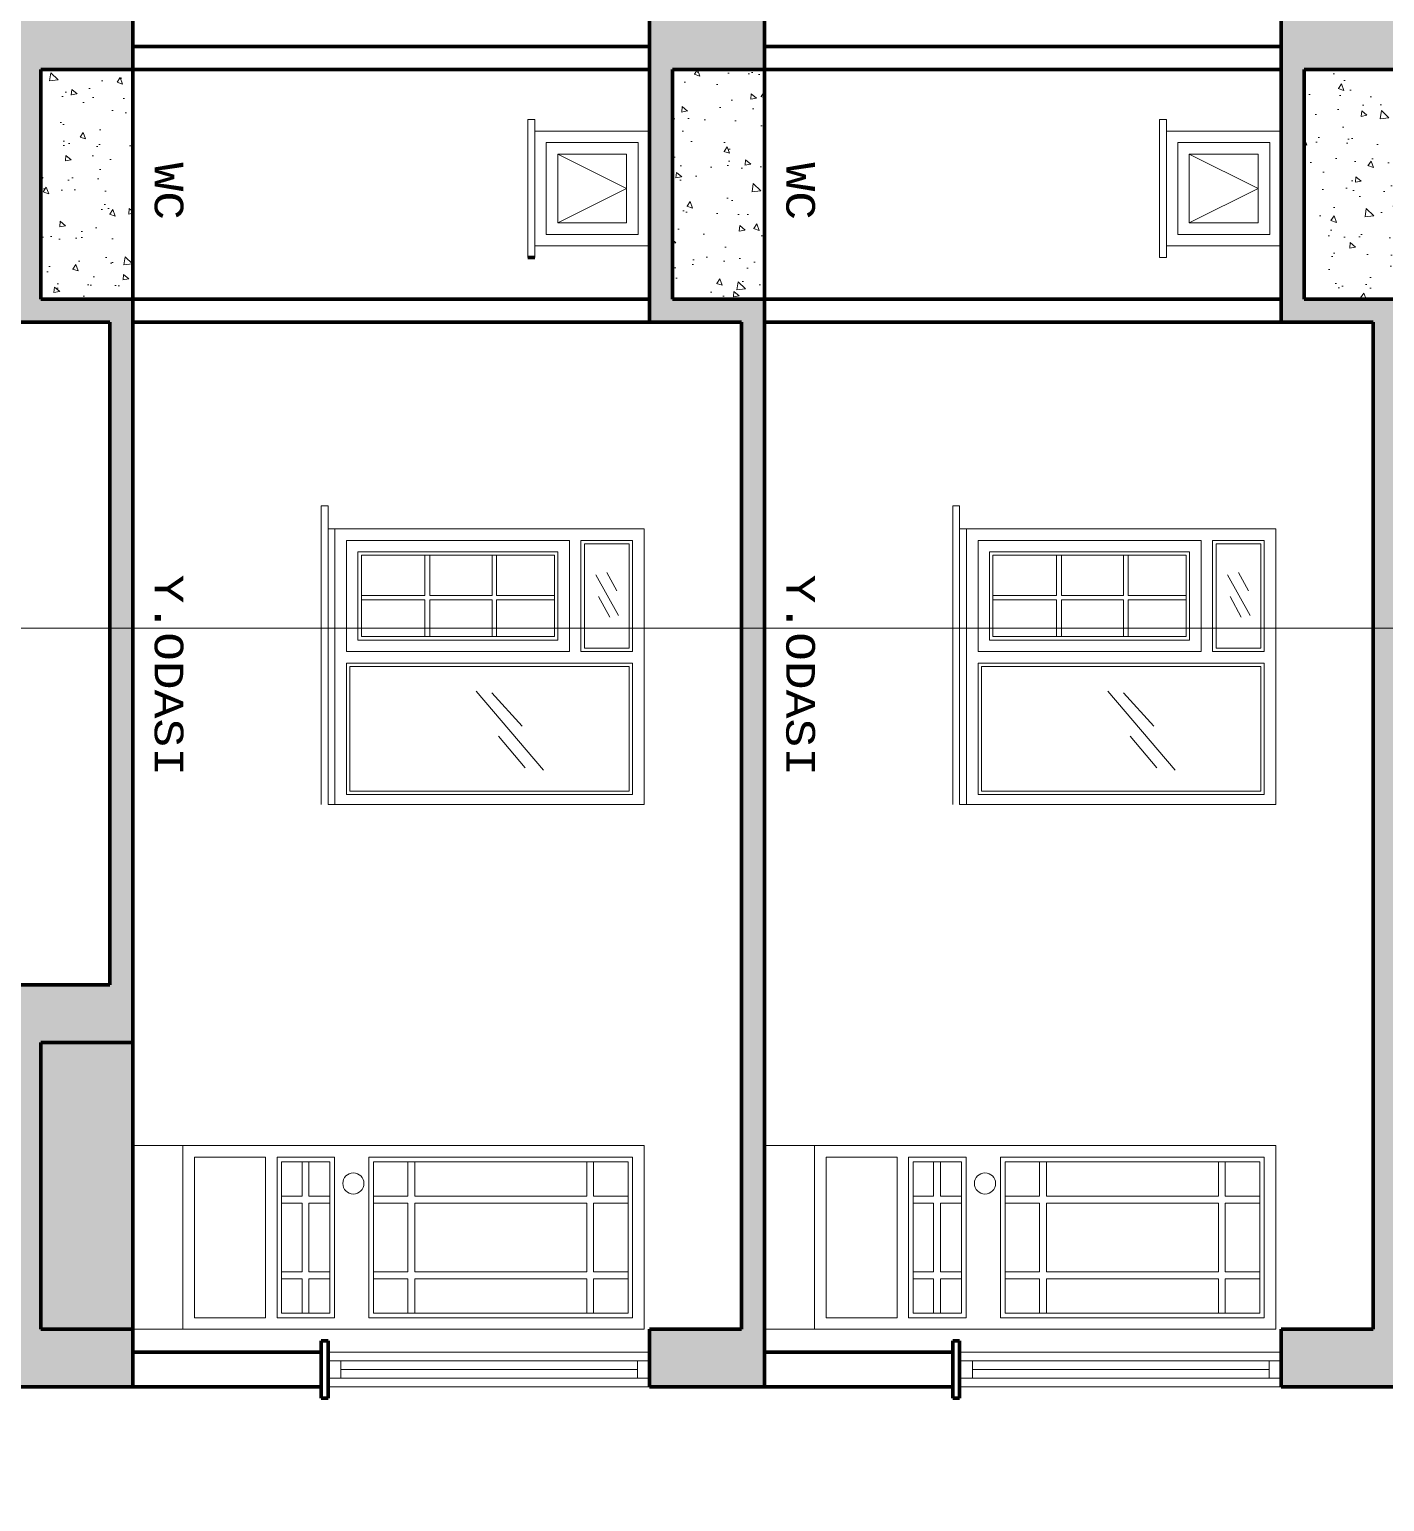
# Model space of a CAD drawing. Header units: millimetres. Extents: x 35860 to 71103, y -11298 to -8385.
# Drawn here: x 67299.5 to 67447, y -10638.6 to -10478.3 of the extents above; entities that cross this region are included whole.
import ezdxf
from ezdxf.enums import TextEntityAlignment as Align

# ---------------------------------------------------------------- set-up
doc = ezdxf.new("R2010")
doc.units = ezdxf.units.MM
doc.header["$MEASUREMENT"] = 0
doc.layers.get('0').update_dxf_attribs({"lineweight": 15})
for name, color, linetype, lineweight in [('02', 2, 'Continuous', 20), ('03_Yazı', 1, 'Continuous', 30), ('07', 3, 'Continuous', 70)]:
    doc.layers.add(name, color=color, linetype=linetype, lineweight=lineweight)
doc.styles.add('C', font='')
doc.styles.get('C').set_extended_font_data('Courier New Tur')
pattern_1 = [(320, (69874.113, 3157.3224), (-0.6275213, -7.1726018), [0.75, -8.25]), (265, (69874.113, 3157.3224), (7.5219213, 1.3875133), [0.6, -6.6]), (10.4514, (69874.061, 3156.725), (6.8943954, -5.7850938), [0.637402, -7.011421]), (316.1842, (69876.113, 3157.322), (-1.65519, -10.6724105), [1.125, -12.375]), (6.6356, (69875.975, 3156.433), (9.741179, -9.346627), [0.956103, -10.51713]), (261.1842, (69876.113, 3157.322), (9.741186, -9.3466195), [0.9, -9.9]), (291, (69875.613, 3156.3224), (-4.026189, -5.9690705), [0.75, -8.25]), (236, (69875.613, 3156.3224), (7.2515005, -2.4331533), [0.6, -6.6]), (341.4514, (69875.2776, 3155.825), (3.225305, -8.4022263), [0.637402, -7.011421]), (307.5, (69874.113, 3157.3224), (3.32893854, -0.12159855), [0, -6.52, 0, -6.7, 0, -6.625]), (277.5, (69874.113, 3157.3224), (3.9441171, -2.6306954), [0, -3.82, 0, -6.37, 0, -2.525]), (237.5, (69874.113, 3159.5524), (-0.2255487, -5.33822436), [0, -2.5, 0, -7.8, 0, -10.35]), (227.5, (69874.113, 3160.5524), (1.0010498, -5.8318617), [0, -3.25, 0, -5.18, 0, -7.35])]

msp = doc.modelspace()

# ---------------------------------------------------------------- hatches: boundary and pattern name
h = msp.add_hatch()
h.set_pattern_fill('ANSI33', color=256, scale=7.5, angle=-90, style=0)
h.set_pattern_definition([(315, (69874.1131, 3134.2987), (1.32582521, 1.32582521), []), (315, (69874.1131, 3132.9729), (1.32582521, 1.32582521), [0.9375, -0.46875])])
h.paths.add_polyline_path([(67514.48, -10482.66), (67514.48, -10619.8), (67504.48, -10619.8), (67504.48, -10626.05), (67516.98, -10626.05), (67526.98, -10626.05), (67526.98, -10638.55), (67529.48, -10638.55), (67529.48, -10626.05), (67529.48, -10621.05), (67516.98, -10621.05), (67516.98, -10482.66), (67516.98, -10476.41), (67516.98, -10455.16), (67516.98, -10448.91), (67516.98, -10410.4), (67514.48, -10410.4), (67514.48, -10448.91), (67504.48, -10448.91), (67504.48, -10455.16), (67514.48, -10455.16), (67514.48, -10476.41), (67504.48, -10476.41), (67504.48, -10482.66)])
h.paths.add_polyline_path([(67515.73, -10410.4), (67516.89, -10406.56), (67516.98, -10406.56), (67516.98, -10404.3), (67514.48, -10404.3), (67514.48, -10410.4)])
h.paths.add_polyline_path([(67438.23, -10410.4), (67438.23, -10404.3), (67435.73, -10404.3), (67435.73, -10410.4)])
h.paths.add_polyline_path([(67369.48, -10410.4), (67369.48, -10404.3), (67366.98, -10404.3), (67366.98, -10410.4)])
h.paths.add_polyline_path([(67300.73, -10410.4), (67300.73, -10404.3), (67298.23, -10404.3), (67298.23, -10410.4)])
h.paths.add_polyline_path([(67308.23, -10510.16), (67308.23, -10582.31), (67298.23, -10582.31), (67298.23, -10588.56), (67298.23, -10619.8), (67298.23, -10626.05), (67310.73, -10626.05), (67310.73, -10619.8), (67300.73, -10619.8), (67300.73, -10588.56), (67310.73, -10588.56), (67310.73, -10507.66), (67300.73, -10507.66), (67300.73, -10482.66), (67310.73, -10482.66), (67310.73, -10476.41), (67300.73, -10476.41), (67300.73, -10455.16), (67310.73, -10455.16), (67310.73, -10448.91), (67300.73, -10448.91), (67300.73, -10410.4), (67298.23, -10410.4), (67298.23, -10476.41), (67298.23, -10482.66), (67298.23, -10510.16)])
h.paths.add_polyline_path([(67300.73, -10404.3), (67300.73, -10391.41), (67310.73, -10391.41), (67310.73, -10385.16), (67300.73, -10385.16), (67300.73, -10363.91), (67310.73, -10363.91), (67310.73, -10357.66), (67300.73, -10357.66), (67300.73, -10332.66), (67310.73, -10332.66), (67310.73, -10270.16), (67310.73, -10263.91), (67300.73, -10263.91), (67300.73, -10232.76), (67308.23, -10232.76), (67310.73, -10232.76), (67310.73, -10226.51), (67298.23, -10226.51), (67298.23, -10232.76), (67298.23, -10263.91), (67298.23, -10270.16), (67308.23, -10270.16), (67308.23, -10330.16), (67298.23, -10330.16), (67298.23, -10357.66), (67298.23, -10363.91), (67298.23, -10385.16), (67298.23, -10391.41), (67298.23, -10404.3)])
h.paths.add_polyline_path([(67379.48, -10391.41), (67379.48, -10385.16), (67369.48, -10385.16), (67369.48, -10363.91), (67379.48, -10363.91), (67379.48, -10357.66), (67369.48, -10357.66), (67369.48, -10332.66), (67379.48, -10332.66), (67379.48, -10270.16), (67379.48, -10226.51), (67366.98, -10226.51), (67366.98, -10232.76), (67376.98, -10232.76), (67376.98, -10330.16), (67366.98, -10330.16), (67366.98, -10357.66), (67366.98, -10363.91), (67366.98, -10385.16), (67366.98, -10391.41), (67366.98, -10404.3), (67369.48, -10404.3), (67369.48, -10391.41)])
h.paths.add_polyline_path([(67379.48, -10455.16), (67379.48, -10448.91), (67369.48, -10448.91), (67369.48, -10410.4), (67366.98, -10410.4), (67366.98, -10476.41), (67366.98, -10482.66), (67366.98, -10510.16), (67376.98, -10510.16), (67376.98, -10619.8), (67366.98, -10619.8), (67366.98, -10626.05), (67379.48, -10626.05), (67379.48, -10507.66), (67369.48, -10507.66), (67369.48, -10482.66), (67379.48, -10482.66), (67379.48, -10476.41), (67369.48, -10476.41), (67369.48, -10455.16)])
h.paths.add_polyline_path([(67448.23, -10455.16), (67448.23, -10448.91), (67438.23, -10448.91), (67438.23, -10410.4), (67435.73, -10410.4), (67435.73, -10476.41), (67435.73, -10482.66), (67435.73, -10510.16), (67445.73, -10510.16), (67445.73, -10619.8), (67435.73, -10619.8), (67435.73, -10626.05), (67448.23, -10626.05), (67448.23, -10507.66), (67438.23, -10507.66), (67438.23, -10482.66), (67448.23, -10482.66), (67448.23, -10476.41), (67438.23, -10476.41), (67438.23, -10455.16)])
h.paths.add_polyline_path([(67448.23, -10391.41), (67448.23, -10385.16), (67438.23, -10385.16), (67438.23, -10363.91), (67448.23, -10363.91), (67448.23, -10357.66), (67438.23, -10357.66), (67438.23, -10332.66), (67448.23, -10332.66), (67448.23, -10270.16), (67448.23, -10226.51), (67435.73, -10226.51), (67435.73, -10232.76), (67445.73, -10232.76), (67445.73, -10330.16), (67435.73, -10330.16), (67435.73, -10357.66), (67435.73, -10363.91), (67435.73, -10385.16), (67435.73, -10391.41), (67435.73, -10404.3), (67438.23, -10404.3), (67438.23, -10391.41)])
h = msp.add_hatch()
h.set_pattern_fill('AR-CONC', color=256, angle=-90, style=0)
h.set_pattern_definition(pattern_1)
h.paths.add_polyline_path([(67310.73, -10588.56), (67300.73, -10588.56), (67300.73, -10619.8), (67310.73, -10619.8)])
h.paths.add_polyline_path([(67300.73, -10263.91), (67310.73, -10263.91), (67310.73, -10232.76), (67308.23, -10232.76), (67300.73, -10232.76)])
h = msp.add_hatch()
h.set_pattern_fill('AR-CONC', color=256, angle=-90, style=0)
h.set_pattern_definition(pattern_1)
h.paths.add_polyline_path([(67438.23, -10507.66), (67448.23, -10507.66), (67448.23, -10482.66), (67438.23, -10482.66)])
h.paths.add_polyline_path([(67369.48, -10507.66), (67379.48, -10507.66), (67379.48, -10482.66), (67369.48, -10482.66)])
h.paths.add_polyline_path([(67310.73, -10482.66), (67300.73, -10482.66), (67300.73, -10507.66), (67310.73, -10507.66)])

# ---------------------------------------------------------------- linework, layer by layer
msp.add_line((67498.74, -10543.46), (67175.53, -10543.46))
at = {"layer": '02'}
for p, q in [((67354.48, -10488.1), (67353.73, -10488.1)), ((67353.73, -10488.1), (67353.73, -10503.1)), ((67354.48, -10489.35), (67354.48, -10488.1)), ((67423.23, -10488.1), (67422.48, -10488.1)), ((67422.48, -10488.1), (67422.48, -10503.1)), ((67423.23, -10489.35), (67423.23, -10488.1)), ((67356.98, -10491.85), (67364.48, -10495.6)), ((67425.73, -10491.85), (67433.23, -10495.6)), ((67364.48, -10495.6), (67356.98, -10499.35)), ((67433.23, -10495.6), (67425.73, -10499.35)), ((67354.48, -10503.1), (67354.48, -10501.85)), ((67423.23, -10503.1), (67423.23, -10501.85)), ((67422.48, -10503.1), (67423.23, -10503.1)), ((67331.98, -10530.16), (67331.23, -10530.16)), ((67331.23, -10530.16), (67331.23, -10559.78)), ((67331.98, -10530.16), (67331.23, -10530.16)), ((67331.23, -10530.16), (67331.23, -10559.78)), ((67331.98, -10530.16), (67331.23, -10530.16)), ((67331.23, -10530.16), (67331.23, -10562.66)), ((67331.98, -10559.78), (67331.98, -10530.16)), ((67331.98, -10559.78), (67331.98, -10530.16)), ((67331.98, -10562.66), (67331.98, -10530.16)), ((67400.73, -10530.16), (67399.98, -10530.16)), ((67399.98, -10530.16), (67399.98, -10559.78)), ((67400.73, -10530.16), (67399.98, -10530.16)), ((67399.98, -10530.16), (67399.98, -10559.78)), ((67400.73, -10530.16), (67399.98, -10530.16)), ((67399.98, -10530.16), (67399.98, -10562.66)), ((67400.73, -10559.78), (67400.73, -10530.16)), ((67400.73, -10559.78), (67400.73, -10530.16)), ((67400.73, -10562.66), (67400.73, -10530.16)), ((67366.39, -10532.66), (67331.98, -10532.66)), ((67332.64, -10532.66), (67331.98, -10532.66)), ((67366.39, -10532.66), (67331.98, -10532.66)), ((67332.64, -10532.66), (67331.98, -10532.66)), ((67366.39, -10532.66), (67331.98, -10532.66)), ((67332.64, -10532.66), (67331.98, -10532.66)), ((67332.64, -10532.66), (67366.39, -10532.66)), ((67332.64, -10532.66), (67332.64, -10532.66)), ((67332.64, -10532.66), (67366.39, -10532.66)), ((67332.64, -10532.66), (67332.64, -10532.66)), ((67332.64, -10532.66), (67366.39, -10532.66)), ((67332.64, -10532.66), (67332.64, -10532.66)), ((67332.73, -10532.66), (67332.73, -10557.66)), ((67332.73, -10532.66), (67332.73, -10557.66)), ((67332.73, -10532.66), (67332.73, -10562.66)), ((67366.39, -10532.66), (67333.26, -10532.66)), ((67366.39, -10532.66), (67333.26, -10532.66)), ((67366.39, -10532.66), (67333.26, -10532.66)), ((67366.39, -10557.66), (67366.39, -10532.66)), ((67366.39, -10557.66), (67366.39, -10532.66)), ((67366.39, -10562.66), (67366.39, -10532.66)), ((67435.14, -10532.66), (67400.73, -10532.66)), ((67401.39, -10532.66), (67400.73, -10532.66)), ((67435.14, -10532.66), (67400.73, -10532.66)), ((67401.39, -10532.66), (67400.73, -10532.66)), ((67435.14, -10532.66), (67400.73, -10532.66)), ((67401.39, -10532.66), (67400.73, -10532.66)), ((67401.39, -10532.66), (67435.14, -10532.66)), ((67401.39, -10532.66), (67401.39, -10532.66)), ((67401.39, -10532.66), (67435.14, -10532.66)), ((67401.39, -10532.66), (67401.39, -10532.66)), ((67401.39, -10532.66), (67435.14, -10532.66)), ((67401.39, -10532.66), (67401.39, -10532.66)), ((67401.48, -10532.66), (67401.48, -10557.66)), ((67401.48, -10532.66), (67401.48, -10557.66)), ((67401.48, -10532.66), (67401.48, -10562.66)), ((67435.14, -10532.66), (67402.01, -10532.66)), ((67435.14, -10532.66), (67402.01, -10532.66)), ((67435.14, -10532.66), (67402.01, -10532.66)), ((67435.14, -10557.66), (67435.14, -10532.66)), ((67435.14, -10557.66), (67435.14, -10532.66)), ((67435.14, -10562.66), (67435.14, -10532.66)), ((67358.26, -10533.91), (67333.98, -10533.91)), ((67333.98, -10533.91), (67333.98, -10546.01)), ((67358.26, -10533.91), (67333.98, -10533.91)), ((67333.98, -10533.91), (67333.98, -10546.01)), ((67358.26, -10533.91), (67333.98, -10533.91)), ((67333.98, -10533.91), (67333.98, -10546.01)), ((67358.26, -10546.01), (67358.26, -10533.91)), ((67358.26, -10546.01), (67358.26, -10533.91)), ((67358.26, -10546.01), (67358.26, -10533.91)), ((67365.14, -10533.91), (67359.51, -10533.91)), ((67359.51, -10533.91), (67359.51, -10546.01)), ((67365.14, -10533.91), (67359.51, -10533.91)), ((67359.51, -10533.91), (67359.51, -10546.01)), ((67365.14, -10533.91), (67359.51, -10533.91)), ((67359.51, -10533.91), (67359.51, -10546.01)), ((67364.76, -10534.28), (67359.89, -10534.28)), ((67359.89, -10534.28), (67359.89, -10545.63)), ((67364.76, -10534.28), (67359.89, -10534.28)), ((67359.89, -10534.28), (67359.89, -10545.63)), ((67364.76, -10534.28), (67359.89, -10534.28)), ((67359.89, -10534.28), (67359.89, -10545.63)), ((67364.76, -10545.63), (67364.76, -10534.28)), ((67364.76, -10545.63), (67364.76, -10534.28)), ((67364.76, -10545.63), (67364.76, -10534.28)), ((67365.14, -10546.01), (67365.14, -10533.91)), ((67365.14, -10546.01), (67365.14, -10533.91)), ((67365.14, -10546.01), (67365.14, -10533.91)), ((67427.01, -10533.91), (67402.73, -10533.91)), ((67402.73, -10533.91), (67402.73, -10546.01)), ((67427.01, -10533.91), (67402.73, -10533.91)), ((67402.73, -10533.91), (67402.73, -10546.01)), ((67427.01, -10533.91), (67402.73, -10533.91)), ((67402.73, -10533.91), (67402.73, -10546.01)), ((67427.01, -10546.01), (67427.01, -10533.91)), ((67427.01, -10546.01), (67427.01, -10533.91)), ((67427.01, -10546.01), (67427.01, -10533.91)), ((67433.89, -10533.91), (67428.26, -10533.91)), ((67428.26, -10533.91), (67428.26, -10546.01)), ((67433.89, -10533.91), (67428.26, -10533.91)), ((67428.26, -10533.91), (67428.26, -10546.01)), ((67433.89, -10533.91), (67428.26, -10533.91)), ((67428.26, -10533.91), (67428.26, -10546.01)), ((67433.51, -10534.28), (67428.64, -10534.28)), ((67428.64, -10534.28), (67428.64, -10545.63)), ((67433.51, -10534.28), (67428.64, -10534.28)), ((67428.64, -10534.28), (67428.64, -10545.63)), ((67433.51, -10534.28), (67428.64, -10534.28)), ((67428.64, -10534.28), (67428.64, -10545.63)), ((67433.51, -10545.63), (67433.51, -10534.28)), ((67433.51, -10545.63), (67433.51, -10534.28)), ((67433.51, -10545.63), (67433.51, -10534.28)), ((67433.89, -10546.01), (67433.89, -10533.91)), ((67433.89, -10546.01), (67433.89, -10533.91)), ((67433.89, -10546.01), (67433.89, -10533.91)), ((67357.01, -10535.16), (67335.23, -10535.16)), ((67335.23, -10535.16), (67335.23, -10544.76)), ((67357.01, -10535.16), (67335.23, -10535.16)), ((67335.23, -10535.16), (67335.23, -10544.76)), ((67357.01, -10535.16), (67335.23, -10535.16)), ((67335.23, -10535.16), (67335.23, -10544.76)), ((67356.64, -10535.53), (67335.61, -10535.53)), ((67335.61, -10535.53), (67335.61, -10544.38)), ((67356.64, -10535.53), (67335.61, -10535.53)), ((67335.61, -10535.53), (67335.61, -10544.38)), ((67356.64, -10535.53), (67335.61, -10535.53)), ((67335.61, -10535.53), (67335.61, -10544.38)), ((67342.52, -10535.53), (67342.52, -10539.9)), ((67342.52, -10535.53), (67342.52, -10539.9)), ((67342.52, -10535.53), (67342.52, -10539.9)), ((67343.06, -10539.9), (67343.06, -10535.51)), ((67343.06, -10539.9), (67343.06, -10535.51)), ((67343.06, -10539.9), (67343.06, -10535.51)), ((67349.83, -10539.9), (67349.83, -10535.53)), ((67349.83, -10539.9), (67349.83, -10535.53)), ((67349.83, -10539.9), (67349.83, -10535.53)), ((67350.33, -10539.9), (67350.33, -10535.53)), ((67350.33, -10539.9), (67350.33, -10535.53)), ((67350.33, -10539.9), (67350.33, -10535.53)), ((67356.64, -10544.38), (67356.64, -10535.53)), ((67356.64, -10544.38), (67356.64, -10535.53)), ((67356.64, -10544.38), (67356.64, -10535.53)), ((67357.01, -10544.76), (67357.01, -10535.16)), ((67357.01, -10544.76), (67357.01, -10535.16)), ((67357.01, -10544.76), (67357.01, -10535.16)), ((67425.76, -10535.16), (67403.98, -10535.16)), ((67403.98, -10535.16), (67403.98, -10544.76)), ((67425.76, -10535.16), (67403.98, -10535.16)), ((67403.98, -10535.16), (67403.98, -10544.76)), ((67425.76, -10535.16), (67403.98, -10535.16)), ((67403.98, -10535.16), (67403.98, -10544.76)), ((67425.39, -10535.53), (67404.36, -10535.53)), ((67404.36, -10535.53), (67404.36, -10544.38)), ((67425.39, -10535.53), (67404.36, -10535.53)), ((67404.36, -10535.53), (67404.36, -10544.38)), ((67425.39, -10535.53), (67404.36, -10535.53)), ((67404.36, -10535.53), (67404.36, -10544.38)), ((67411.27, -10535.53), (67411.27, -10539.9)), ((67411.27, -10535.53), (67411.27, -10539.9)), ((67411.27, -10535.53), (67411.27, -10539.9)), ((67411.81, -10539.9), (67411.81, -10535.51)), ((67411.81, -10539.9), (67411.81, -10535.51)), ((67411.81, -10539.9), (67411.81, -10535.51)), ((67418.58, -10539.9), (67418.58, -10535.53)), ((67418.58, -10539.9), (67418.58, -10535.53)), ((67418.58, -10539.9), (67418.58, -10535.53)), ((67419.08, -10539.9), (67419.08, -10535.53)), ((67419.08, -10539.9), (67419.08, -10535.53)), ((67419.08, -10539.9), (67419.08, -10535.53)), ((67425.39, -10544.38), (67425.39, -10535.53)), ((67425.39, -10544.38), (67425.39, -10535.53)), ((67425.39, -10544.38), (67425.39, -10535.53)), ((67425.76, -10544.76), (67425.76, -10535.16)), ((67425.76, -10544.76), (67425.76, -10535.16)), ((67425.76, -10544.76), (67425.76, -10535.16)), ((67362.33, -10537.42), (67363.42, -10539.42)), ((67431.08, -10537.42), (67432.17, -10539.42)), ((67361.12, -10537.66), (67363.6, -10542.08)), ((67429.87, -10537.66), (67432.35, -10542.08)), ((67342.52, -10539.9), (67335.61, -10539.9)), ((67342.52, -10539.9), (67335.61, -10539.9)), ((67342.52, -10539.9), (67335.61, -10539.9)), ((67342.52, -10540.4), (67335.61, -10540.4)), ((67342.52, -10540.4), (67335.61, -10540.4)), ((67342.52, -10540.4), (67335.61, -10540.4)), ((67342.52, -10540.4), (67342.52, -10544.38)), ((67342.52, -10540.4), (67342.52, -10544.38)), ((67342.52, -10540.4), (67342.52, -10544.38)), ((67349.83, -10539.9), (67343.06, -10539.9)), ((67349.83, -10539.9), (67343.06, -10539.9)), ((67349.83, -10539.9), (67343.06, -10539.9)), ((67343.06, -10544.38), (67343.06, -10540.4)), ((67349.83, -10540.4), (67343.06, -10540.4)), ((67343.06, -10544.38), (67343.06, -10540.4)), ((67349.83, -10540.4), (67343.06, -10540.4)), ((67343.06, -10544.38), (67343.06, -10540.4)), ((67349.83, -10540.4), (67343.06, -10540.4)), ((67349.83, -10544.38), (67349.83, -10540.4)), ((67349.83, -10544.38), (67349.83, -10540.4)), ((67349.83, -10544.38), (67349.83, -10540.4)), ((67356.64, -10539.9), (67350.33, -10539.9)), ((67356.64, -10539.9), (67350.33, -10539.9)), ((67356.64, -10539.9), (67350.33, -10539.9)), ((67356.64, -10540.4), (67350.33, -10540.4)), ((67350.33, -10544.38), (67350.33, -10540.4)), ((67356.64, -10540.4), (67350.33, -10540.4)), ((67350.33, -10544.38), (67350.33, -10540.4)), ((67356.64, -10540.4), (67350.33, -10540.4)), ((67350.33, -10544.38), (67350.33, -10540.4)), ((67361.42, -10540.03), (67362.64, -10542.27)), ((67411.27, -10539.9), (67404.36, -10539.9)), ((67411.27, -10539.9), (67404.36, -10539.9)), ((67411.27, -10539.9), (67404.36, -10539.9)), ((67411.27, -10540.4), (67404.36, -10540.4)), ((67411.27, -10540.4), (67404.36, -10540.4)), ((67411.27, -10540.4), (67404.36, -10540.4)), ((67411.27, -10540.4), (67411.27, -10544.38)), ((67411.27, -10540.4), (67411.27, -10544.38)), ((67411.27, -10540.4), (67411.27, -10544.38)), ((67418.58, -10539.9), (67411.81, -10539.9)), ((67418.58, -10539.9), (67411.81, -10539.9)), ((67418.58, -10539.9), (67411.81, -10539.9)), ((67411.81, -10544.38), (67411.81, -10540.4)), ((67418.58, -10540.4), (67411.81, -10540.4)), ((67411.81, -10544.38), (67411.81, -10540.4)), ((67418.58, -10540.4), (67411.81, -10540.4)), ((67411.81, -10544.38), (67411.81, -10540.4)), ((67418.58, -10540.4), (67411.81, -10540.4)), ((67418.58, -10544.38), (67418.58, -10540.4)), ((67418.58, -10544.38), (67418.58, -10540.4)), ((67418.58, -10544.38), (67418.58, -10540.4)), ((67425.39, -10539.9), (67419.08, -10539.9)), ((67425.39, -10539.9), (67419.08, -10539.9)), ((67425.39, -10539.9), (67419.08, -10539.9)), ((67425.39, -10540.4), (67419.08, -10540.4)), ((67419.08, -10544.38), (67419.08, -10540.4)), ((67425.39, -10540.4), (67419.08, -10540.4)), ((67419.08, -10544.38), (67419.08, -10540.4)), ((67425.39, -10540.4), (67419.08, -10540.4)), ((67419.08, -10544.38), (67419.08, -10540.4)), ((67430.17, -10540.03), (67431.39, -10542.27)), ((67335.23, -10544.76), (67357.01, -10544.76)), ((67335.23, -10544.76), (67357.01, -10544.76)), ((67335.23, -10544.76), (67357.01, -10544.76)), ((67335.61, -10544.38), (67356.64, -10544.38)), ((67335.61, -10544.38), (67356.64, -10544.38)), ((67335.61, -10544.38), (67356.64, -10544.38)), ((67403.98, -10544.76), (67425.76, -10544.76)), ((67403.98, -10544.76), (67425.76, -10544.76)), ((67403.98, -10544.76), (67425.76, -10544.76)), ((67404.36, -10544.38), (67425.39, -10544.38)), ((67404.36, -10544.38), (67425.39, -10544.38)), ((67404.36, -10544.38), (67425.39, -10544.38)), ((67358.26, -10546.01), (67333.98, -10546.01)), ((67358.26, -10546.01), (67333.98, -10546.01)), ((67358.26, -10546.01), (67333.98, -10546.01)), ((67365.14, -10546.01), (67359.51, -10546.01)), ((67365.14, -10546.01), (67359.51, -10546.01)), ((67365.14, -10546.01), (67359.51, -10546.01)), ((67364.76, -10545.63), (67359.89, -10545.63)), ((67364.76, -10545.63), (67359.89, -10545.63)), ((67364.76, -10545.63), (67359.89, -10545.63)), ((67427.01, -10546.01), (67402.73, -10546.01)), ((67427.01, -10546.01), (67402.73, -10546.01)), ((67427.01, -10546.01), (67402.73, -10546.01)), ((67433.89, -10546.01), (67428.26, -10546.01)), ((67433.89, -10546.01), (67428.26, -10546.01)), ((67433.89, -10546.01), (67428.26, -10546.01)), ((67433.51, -10545.63), (67428.64, -10545.63)), ((67433.51, -10545.63), (67428.64, -10545.63)), ((67433.51, -10545.63), (67428.64, -10545.63)), ((67333.98, -10547.26), (67358.26, -10547.26)), ((67333.98, -10547.26), (67333.98, -10556.59)), ((67333.98, -10547.26), (67358.26, -10547.26)), ((67333.98, -10547.26), (67333.98, -10556.59)), ((67333.98, -10547.26), (67358.26, -10547.26)), ((67333.98, -10547.26), (67333.98, -10561.59)), ((67334.36, -10547.63), (67357.89, -10547.63)), ((67334.36, -10547.63), (67334.36, -10556.22)), ((67334.36, -10547.63), (67357.89, -10547.63)), ((67334.36, -10547.63), (67334.36, -10556.22)), ((67334.36, -10547.63), (67357.89, -10547.63)), ((67334.36, -10547.63), (67334.36, -10561.22)), ((67352.51, -10547.26), (67365.14, -10547.26)), ((67352.51, -10547.26), (67365.14, -10547.26)), ((67352.51, -10547.26), (67365.14, -10547.26)), ((67353.76, -10547.63), (67364.76, -10547.63)), ((67353.76, -10547.63), (67364.76, -10547.63)), ((67353.76, -10547.63), (67364.76, -10547.63)), ((67364.76, -10556.22), (67364.76, -10547.63)), ((67364.76, -10556.22), (67364.76, -10547.63)), ((67364.76, -10561.22), (67364.76, -10547.63)), ((67365.14, -10556.59), (67365.14, -10547.26)), ((67365.14, -10556.59), (67365.14, -10547.26)), ((67365.14, -10561.59), (67365.14, -10547.26)), ((67402.73, -10547.26), (67427.01, -10547.26)), ((67402.73, -10547.26), (67402.73, -10556.59)), ((67402.73, -10547.26), (67427.01, -10547.26)), ((67402.73, -10547.26), (67402.73, -10556.59)), ((67402.73, -10547.26), (67427.01, -10547.26)), ((67402.73, -10547.26), (67402.73, -10561.59)), ((67403.11, -10547.63), (67426.64, -10547.63)), ((67403.11, -10547.63), (67403.11, -10556.22)), ((67403.11, -10547.63), (67426.64, -10547.63)), ((67403.11, -10547.63), (67403.11, -10556.22)), ((67403.11, -10547.63), (67426.64, -10547.63)), ((67403.11, -10547.63), (67403.11, -10561.22)), ((67421.26, -10547.26), (67433.89, -10547.26)), ((67421.26, -10547.26), (67433.89, -10547.26)), ((67421.26, -10547.26), (67433.89, -10547.26)), ((67422.51, -10547.63), (67433.51, -10547.63)), ((67422.51, -10547.63), (67433.51, -10547.63)), ((67422.51, -10547.63), (67433.51, -10547.63)), ((67433.51, -10556.22), (67433.51, -10547.63)), ((67433.51, -10556.22), (67433.51, -10547.63)), ((67433.51, -10561.22), (67433.51, -10547.63)), ((67433.89, -10556.59), (67433.89, -10547.26)), ((67433.89, -10556.59), (67433.89, -10547.26)), ((67433.89, -10561.59), (67433.89, -10547.26)), ((67348.11, -10550.32), (67355.43, -10558.92)), ((67416.86, -10550.32), (67424.18, -10558.92)), ((67349.8, -10550.5), (67353.13, -10554.13)), ((67418.55, -10550.5), (67421.88, -10554.13)), ((67350.53, -10555.22), (67353.43, -10558.68)), ((67419.28, -10555.22), (67422.18, -10558.68)), ((67334.36, -10561.22), (67354.76, -10561.22)), ((67334.36, -10561.22), (67354.76, -10561.22)), ((67334.36, -10561.22), (67354.76, -10561.22)), ((67353.14, -10561.22), (67364.76, -10561.22)), ((67353.14, -10561.22), (67364.76, -10561.22)), ((67353.14, -10561.22), (67364.76, -10561.22)), ((67403.11, -10561.22), (67423.51, -10561.22)), ((67403.11, -10561.22), (67423.51, -10561.22)), ((67403.11, -10561.22), (67423.51, -10561.22)), ((67421.89, -10561.22), (67433.51, -10561.22)), ((67421.89, -10561.22), (67433.51, -10561.22)), ((67421.89, -10561.22), (67433.51, -10561.22)), ((67331.98, -10562.66), (67366.39, -10562.66)), ((67331.98, -10562.66), (67366.39, -10562.66)), ((67331.98, -10562.66), (67366.39, -10562.66)), ((67331.98, -10562.66), (67366.39, -10562.66)), ((67366.39, -10562.66), (67331.98, -10562.66)), ((67366.39, -10562.66), (67331.98, -10562.66)), ((67366.39, -10562.66), (67331.98, -10562.66)), ((67332.64, -10562.66), (67366.39, -10562.66)), ((67332.64, -10562.66), (67366.39, -10562.66)), ((67332.64, -10562.66), (67366.39, -10562.66)), ((67332.73, -10562.66), (67366.39, -10562.66)), ((67332.73, -10562.66), (67366.39, -10562.66)), ((67366.39, -10562.66), (67333.26, -10562.66)), ((67366.39, -10562.66), (67333.26, -10562.66)), ((67366.39, -10562.66), (67333.26, -10562.66)), ((67333.98, -10561.59), (67355.14, -10561.59)), ((67333.98, -10561.59), (67355.14, -10561.59)), ((67333.98, -10561.59), (67355.14, -10561.59)), ((67351.89, -10561.59), (67365.14, -10561.59)), ((67351.89, -10561.59), (67365.14, -10561.59)), ((67351.89, -10561.59), (67365.14, -10561.59)), ((67400.73, -10562.66), (67435.14, -10562.66)), ((67400.73, -10562.66), (67435.14, -10562.66)), ((67400.73, -10562.66), (67435.14, -10562.66)), ((67400.73, -10562.66), (67435.14, -10562.66)), ((67435.14, -10562.66), (67400.73, -10562.66)), ((67401.39, -10562.66), (67400.73, -10562.66)), ((67435.14, -10562.66), (67400.73, -10562.66)), ((67401.39, -10562.66), (67400.73, -10562.66)), ((67435.14, -10562.66), (67400.73, -10562.66)), ((67401.39, -10562.66), (67400.73, -10562.66)), ((67401.39, -10562.66), (67435.14, -10562.66)), ((67401.39, -10562.66), (67401.39, -10562.66)), ((67401.39, -10562.66), (67435.14, -10562.66)), ((67401.39, -10562.66), (67401.39, -10562.66)), ((67401.39, -10562.66), (67435.14, -10562.66)), ((67401.39, -10562.66), (67401.39, -10562.66)), ((67401.48, -10562.66), (67435.14, -10562.66)), ((67401.48, -10562.66), (67435.14, -10562.66)), ((67435.14, -10562.66), (67402.01, -10562.66)), ((67435.14, -10562.66), (67402.01, -10562.66)), ((67435.14, -10562.66), (67402.01, -10562.66)), ((67402.73, -10561.59), (67423.89, -10561.59)), ((67402.73, -10561.59), (67423.89, -10561.59)), ((67402.73, -10561.59), (67423.89, -10561.59)), ((67420.64, -10561.59), (67433.89, -10561.59)), ((67420.64, -10561.59), (67433.89, -10561.59)), ((67420.64, -10561.59), (67433.89, -10561.59)), ((67366.39, -10599.8), (67310.73, -10599.8)), ((67366.39, -10599.8), (67314.94, -10599.8)), ((67366.39, -10599.8), (67314.94, -10599.8)), ((67366.39, -10599.8), (67314.94, -10599.8)), ((67366.39, -10599.8), (67314.94, -10599.8)), ((67366.39, -10599.8), (67314.94, -10599.8)), ((67316.19, -10619.8), (67316.19, -10599.8)), ((67316.19, -10619.8), (67316.19, -10599.8)), ((67316.19, -10619.8), (67316.19, -10599.8)), ((67366.39, -10599.8), (67366.39, -10619.8)), ((67366.39, -10599.8), (67366.39, -10619.8)), ((67366.39, -10599.8), (67366.39, -10619.8)), ((67435.14, -10599.8), (67379.48, -10599.8)), ((67435.14, -10599.8), (67383.69, -10599.8)), ((67435.14, -10599.8), (67383.69, -10599.8)), ((67435.14, -10599.8), (67383.69, -10599.8)), ((67435.14, -10599.8), (67383.69, -10599.8)), ((67435.14, -10599.8), (67383.69, -10599.8)), ((67384.94, -10619.8), (67384.94, -10599.8)), ((67384.94, -10619.8), (67384.94, -10599.8)), ((67384.94, -10619.8), (67384.94, -10599.8)), ((67435.14, -10599.8), (67435.14, -10619.8)), ((67435.14, -10599.8), (67435.14, -10619.8)), ((67435.14, -10599.8), (67435.14, -10619.8)), ((67325.18, -10601.05), (67317.44, -10601.05)), ((67325.18, -10601.05), (67317.44, -10601.05)), ((67325.18, -10601.05), (67317.44, -10601.05)), ((67317.44, -10618.55), (67317.44, -10601.05)), ((67317.44, -10618.55), (67317.44, -10601.05)), ((67317.44, -10618.55), (67317.44, -10601.05)), ((67325.18, -10618.55), (67325.18, -10601.05)), ((67325.18, -10618.55), (67325.18, -10601.05)), ((67325.18, -10618.55), (67325.18, -10601.05)), ((67326.43, -10618.55), (67326.43, -10601.05)), ((67332.68, -10601.05), (67326.43, -10601.05)), ((67326.43, -10618.55), (67326.43, -10601.05)), ((67332.68, -10601.05), (67326.43, -10601.05)), ((67326.43, -10618.55), (67326.43, -10601.05)), ((67332.68, -10601.05), (67326.43, -10601.05)), ((67332.18, -10601.55), (67326.93, -10601.55)), ((67326.93, -10618.05), (67326.93, -10601.55)), ((67332.18, -10601.55), (67326.93, -10601.55)), ((67326.93, -10618.05), (67326.93, -10601.55)), ((67332.18, -10601.55), (67326.93, -10601.55)), ((67326.93, -10618.05), (67326.93, -10601.55)), ((67329.15, -10605.3), (67329.15, -10601.55)), ((67329.15, -10605.3), (67329.15, -10601.55)), ((67329.15, -10605.3), (67329.15, -10601.55)), ((67329.9, -10605.3), (67329.9, -10601.55)), ((67329.9, -10605.3), (67329.9, -10601.55)), ((67329.9, -10605.3), (67329.9, -10601.55)), ((67332.18, -10618.05), (67332.18, -10601.55)), ((67332.18, -10618.05), (67332.18, -10601.55)), ((67332.18, -10618.05), (67332.18, -10601.55)), ((67332.68, -10618.55), (67332.68, -10601.05)), ((67332.68, -10618.55), (67332.68, -10601.05)), ((67332.68, -10618.55), (67332.68, -10601.05)), ((67365.14, -10601.05), (67336.43, -10601.05)), ((67336.43, -10618.55), (67336.43, -10601.05)), ((67365.14, -10601.05), (67336.43, -10601.05)), ((67336.43, -10618.55), (67336.43, -10601.05)), ((67365.14, -10601.05), (67336.43, -10601.05)), ((67336.43, -10618.55), (67336.43, -10601.05)), ((67364.64, -10601.55), (67336.93, -10601.55)), ((67336.93, -10618.05), (67336.93, -10601.55)), ((67364.64, -10601.55), (67336.93, -10601.55)), ((67336.93, -10618.05), (67336.93, -10601.55)), ((67364.64, -10601.55), (67336.93, -10601.55)), ((67336.93, -10618.05), (67336.93, -10601.55)), ((67340.68, -10605.3), (67340.68, -10601.55)), ((67340.68, -10605.3), (67340.68, -10601.55)), ((67340.68, -10605.3), (67340.68, -10601.55)), ((67341.43, -10605.3), (67341.43, -10601.55)), ((67341.43, -10605.3), (67341.43, -10601.55)), ((67341.43, -10605.3), (67341.43, -10601.55)), ((67360.14, -10601.55), (67360.14, -10605.3)), ((67360.14, -10601.55), (67360.14, -10605.3)), ((67360.14, -10601.55), (67360.14, -10605.3)), ((67360.89, -10601.55), (67360.89, -10605.3)), ((67360.89, -10601.55), (67360.89, -10605.3)), ((67360.89, -10601.55), (67360.89, -10605.3)), ((67364.64, -10601.55), (67364.64, -10618.05)), ((67364.64, -10601.55), (67364.64, -10618.05)), ((67364.64, -10601.55), (67364.64, -10618.05)), ((67365.14, -10601.05), (67365.14, -10618.55)), ((67365.14, -10601.05), (67365.14, -10618.55)), ((67365.14, -10601.05), (67365.14, -10618.55)), ((67393.93, -10601.05), (67386.19, -10601.05)), ((67393.93, -10601.05), (67386.19, -10601.05)), ((67393.93, -10601.05), (67386.19, -10601.05)), ((67386.19, -10618.55), (67386.19, -10601.05)), ((67386.19, -10618.55), (67386.19, -10601.05)), ((67386.19, -10618.55), (67386.19, -10601.05)), ((67393.93, -10618.55), (67393.93, -10601.05)), ((67393.93, -10618.55), (67393.93, -10601.05)), ((67393.93, -10618.55), (67393.93, -10601.05)), ((67395.18, -10618.55), (67395.18, -10601.05)), ((67401.43, -10601.05), (67395.18, -10601.05)), ((67395.18, -10618.55), (67395.18, -10601.05)), ((67401.43, -10601.05), (67395.18, -10601.05)), ((67395.18, -10618.55), (67395.18, -10601.05)), ((67401.43, -10601.05), (67395.18, -10601.05)), ((67400.93, -10601.55), (67395.68, -10601.55)), ((67395.68, -10618.05), (67395.68, -10601.55)), ((67400.93, -10601.55), (67395.68, -10601.55)), ((67395.68, -10618.05), (67395.68, -10601.55)), ((67400.93, -10601.55), (67395.68, -10601.55)), ((67395.68, -10618.05), (67395.68, -10601.55)), ((67397.9, -10605.3), (67397.9, -10601.55)), ((67397.9, -10605.3), (67397.9, -10601.55)), ((67397.9, -10605.3), (67397.9, -10601.55)), ((67398.65, -10605.3), (67398.65, -10601.55)), ((67398.65, -10605.3), (67398.65, -10601.55)), ((67398.65, -10605.3), (67398.65, -10601.55)), ((67400.93, -10618.05), (67400.93, -10601.55)), ((67400.93, -10618.05), (67400.93, -10601.55)), ((67400.93, -10618.05), (67400.93, -10601.55)), ((67401.43, -10618.55), (67401.43, -10601.05)), ((67401.43, -10618.55), (67401.43, -10601.05)), ((67401.43, -10618.55), (67401.43, -10601.05)), ((67433.89, -10601.05), (67405.18, -10601.05)), ((67405.18, -10618.55), (67405.18, -10601.05)), ((67433.89, -10601.05), (67405.18, -10601.05)), ((67405.18, -10618.55), (67405.18, -10601.05)), ((67433.89, -10601.05), (67405.18, -10601.05)), ((67405.18, -10618.55), (67405.18, -10601.05)), ((67433.39, -10601.55), (67405.68, -10601.55)), ((67405.68, -10618.05), (67405.68, -10601.55)), ((67433.39, -10601.55), (67405.68, -10601.55)), ((67405.68, -10618.05), (67405.68, -10601.55)), ((67433.39, -10601.55), (67405.68, -10601.55)), ((67405.68, -10618.05), (67405.68, -10601.55)), ((67409.43, -10605.3), (67409.43, -10601.55)), ((67409.43, -10605.3), (67409.43, -10601.55)), ((67409.43, -10605.3), (67409.43, -10601.55)), ((67410.18, -10605.3), (67410.18, -10601.55)), ((67410.18, -10605.3), (67410.18, -10601.55)), ((67410.18, -10605.3), (67410.18, -10601.55)), ((67428.89, -10601.55), (67428.89, -10605.3)), ((67428.89, -10601.55), (67428.89, -10605.3)), ((67428.89, -10601.55), (67428.89, -10605.3)), ((67429.64, -10601.55), (67429.64, -10605.3)), ((67429.64, -10601.55), (67429.64, -10605.3)), ((67429.64, -10601.55), (67429.64, -10605.3)), ((67433.39, -10601.55), (67433.39, -10618.05)), ((67433.39, -10601.55), (67433.39, -10618.05)), ((67433.39, -10601.55), (67433.39, -10618.05)), ((67433.89, -10601.05), (67433.89, -10618.55)), ((67433.89, -10601.05), (67433.89, -10618.55)), ((67433.89, -10601.05), (67433.89, -10618.55)), ((67329.15, -10605.3), (67326.93, -10605.3)), ((67329.15, -10605.3), (67326.93, -10605.3)), ((67329.15, -10605.3), (67326.93, -10605.3)), ((67329.15, -10606.05), (67326.93, -10606.05)), ((67329.15, -10606.05), (67326.93, -10606.05)), ((67329.15, -10606.05), (67326.93, -10606.05)), ((67329.15, -10613.55), (67329.15, -10606.05)), ((67329.15, -10613.55), (67329.15, -10606.05)), ((67329.15, -10613.55), (67329.15, -10606.05)), ((67332.18, -10605.3), (67329.9, -10605.3)), ((67332.18, -10605.3), (67329.9, -10605.3)), ((67332.18, -10605.3), (67329.9, -10605.3)), ((67329.9, -10613.55), (67329.9, -10606.05)), ((67332.18, -10606.05), (67329.9, -10606.05)), ((67329.9, -10613.55), (67329.9, -10606.05)), ((67332.18, -10606.05), (67329.9, -10606.05)), ((67329.9, -10613.55), (67329.9, -10606.05)), ((67332.18, -10606.05), (67329.9, -10606.05)), ((67340.68, -10605.3), (67336.93, -10605.3)), ((67340.68, -10605.3), (67336.93, -10605.3)), ((67340.68, -10605.3), (67336.93, -10605.3)), ((67340.68, -10606.05), (67336.93, -10606.05)), ((67340.68, -10606.05), (67336.93, -10606.05)), ((67340.68, -10606.05), (67336.93, -10606.05)), ((67340.68, -10613.55), (67340.68, -10606.05)), ((67340.68, -10613.55), (67340.68, -10606.05)), ((67340.68, -10613.55), (67340.68, -10606.05)), ((67360.14, -10605.3), (67341.43, -10605.3)), ((67360.14, -10605.3), (67341.43, -10605.3)), ((67360.14, -10605.3), (67341.43, -10605.3)), ((67360.14, -10606.05), (67341.43, -10606.05)), ((67341.43, -10613.55), (67341.43, -10606.05)), ((67360.14, -10606.05), (67341.43, -10606.05)), ((67341.43, -10613.55), (67341.43, -10606.05)), ((67360.14, -10606.05), (67341.43, -10606.05)), ((67341.43, -10613.55), (67341.43, -10606.05)), ((67360.14, -10606.05), (67360.14, -10613.55)), ((67360.14, -10606.05), (67360.14, -10613.55)), ((67360.14, -10606.05), (67360.14, -10613.55)), ((67364.64, -10605.3), (67360.89, -10605.3)), ((67364.64, -10605.3), (67360.89, -10605.3)), ((67364.64, -10605.3), (67360.89, -10605.3)), ((67360.89, -10606.05), (67360.89, -10613.55)), ((67364.64, -10606.05), (67360.89, -10606.05)), ((67360.89, -10606.05), (67360.89, -10613.55)), ((67364.64, -10606.05), (67360.89, -10606.05)), ((67360.89, -10606.05), (67360.89, -10613.55)), ((67364.64, -10606.05), (67360.89, -10606.05)), ((67397.9, -10605.3), (67395.68, -10605.3)), ((67397.9, -10605.3), (67395.68, -10605.3)), ((67397.9, -10605.3), (67395.68, -10605.3)), ((67397.9, -10606.05), (67395.68, -10606.05)), ((67397.9, -10606.05), (67395.68, -10606.05)), ((67397.9, -10606.05), (67395.68, -10606.05)), ((67397.9, -10613.55), (67397.9, -10606.05)), ((67397.9, -10613.55), (67397.9, -10606.05)), ((67397.9, -10613.55), (67397.9, -10606.05)), ((67400.93, -10605.3), (67398.65, -10605.3)), ((67400.93, -10605.3), (67398.65, -10605.3)), ((67400.93, -10605.3), (67398.65, -10605.3)), ((67398.65, -10613.55), (67398.65, -10606.05)), ((67400.93, -10606.05), (67398.65, -10606.05)), ((67398.65, -10613.55), (67398.65, -10606.05)), ((67400.93, -10606.05), (67398.65, -10606.05)), ((67398.65, -10613.55), (67398.65, -10606.05)), ((67400.93, -10606.05), (67398.65, -10606.05)), ((67409.43, -10605.3), (67405.68, -10605.3)), ((67409.43, -10605.3), (67405.68, -10605.3)), ((67409.43, -10605.3), (67405.68, -10605.3)), ((67409.43, -10606.05), (67405.68, -10606.05)), ((67409.43, -10606.05), (67405.68, -10606.05)), ((67409.43, -10606.05), (67405.68, -10606.05)), ((67409.43, -10613.55), (67409.43, -10606.05)), ((67409.43, -10613.55), (67409.43, -10606.05)), ((67409.43, -10613.55), (67409.43, -10606.05)), ((67428.89, -10605.3), (67410.18, -10605.3)), ((67428.89, -10605.3), (67410.18, -10605.3)), ((67428.89, -10605.3), (67410.18, -10605.3)), ((67428.89, -10606.05), (67410.18, -10606.05)), ((67410.18, -10613.55), (67410.18, -10606.05)), ((67428.89, -10606.05), (67410.18, -10606.05)), ((67410.18, -10613.55), (67410.18, -10606.05)), ((67428.89, -10606.05), (67410.18, -10606.05)), ((67410.18, -10613.55), (67410.18, -10606.05)), ((67428.89, -10606.05), (67428.89, -10613.55)), ((67428.89, -10606.05), (67428.89, -10613.55)), ((67428.89, -10606.05), (67428.89, -10613.55)), ((67433.39, -10605.3), (67429.64, -10605.3)), ((67433.39, -10605.3), (67429.64, -10605.3)), ((67433.39, -10605.3), (67429.64, -10605.3)), ((67429.64, -10606.05), (67429.64, -10613.55)), ((67433.39, -10606.05), (67429.64, -10606.05)), ((67429.64, -10606.05), (67429.64, -10613.55)), ((67433.39, -10606.05), (67429.64, -10606.05)), ((67429.64, -10606.05), (67429.64, -10613.55)), ((67433.39, -10606.05), (67429.64, -10606.05)), ((67329.15, -10613.55), (67326.93, -10613.55)), ((67329.15, -10613.55), (67326.93, -10613.55)), ((67329.15, -10613.55), (67326.93, -10613.55)), ((67329.15, -10614.3), (67326.93, -10614.3)), ((67329.15, -10614.3), (67326.93, -10614.3)), ((67329.15, -10614.3), (67326.93, -10614.3)), ((67329.15, -10618.05), (67329.15, -10614.3)), ((67329.15, -10618.05), (67329.15, -10614.3)), ((67329.15, -10618.05), (67329.15, -10614.3)), ((67332.18, -10613.55), (67329.9, -10613.55)), ((67332.18, -10613.55), (67329.9, -10613.55)), ((67332.18, -10613.55), (67329.9, -10613.55)), ((67332.18, -10614.3), (67329.9, -10614.3)), ((67329.9, -10618.05), (67329.9, -10614.3)), ((67332.18, -10614.3), (67329.9, -10614.3)), ((67329.9, -10618.05), (67329.9, -10614.3)), ((67332.18, -10614.3), (67329.9, -10614.3)), ((67329.9, -10618.05), (67329.9, -10614.3)), ((67340.68, -10613.55), (67336.93, -10613.55)), ((67340.68, -10613.55), (67336.93, -10613.55)), ((67340.68, -10613.55), (67336.93, -10613.55)), ((67340.68, -10614.3), (67336.93, -10614.3)), ((67340.68, -10614.3), (67336.93, -10614.3)), ((67340.68, -10614.3), (67336.93, -10614.3)), ((67340.68, -10618.05), (67340.68, -10614.3)), ((67340.68, -10618.05), (67340.68, -10614.3)), ((67340.68, -10618.05), (67340.68, -10614.3)), ((67360.14, -10613.55), (67341.43, -10613.55)), ((67360.14, -10613.55), (67341.43, -10613.55)), ((67360.14, -10613.55), (67341.43, -10613.55)), ((67360.14, -10614.3), (67341.43, -10614.3)), ((67341.43, -10618.05), (67341.43, -10614.3)), ((67360.14, -10614.3), (67341.43, -10614.3)), ((67341.43, -10618.05), (67341.43, -10614.3)), ((67360.14, -10614.3), (67341.43, -10614.3)), ((67341.43, -10618.05), (67341.43, -10614.3)), ((67360.14, -10614.3), (67360.14, -10618.05)), ((67360.14, -10614.3), (67360.14, -10618.05)), ((67360.14, -10614.3), (67360.14, -10618.05)), ((67364.64, -10613.55), (67360.89, -10613.55)), ((67364.64, -10613.55), (67360.89, -10613.55)), ((67364.64, -10613.55), (67360.89, -10613.55)), ((67364.64, -10614.3), (67360.89, -10614.3)), ((67360.89, -10614.3), (67360.89, -10618.05)), ((67364.64, -10614.3), (67360.89, -10614.3)), ((67360.89, -10614.3), (67360.89, -10618.05)), ((67364.64, -10614.3), (67360.89, -10614.3)), ((67360.89, -10614.3), (67360.89, -10618.05)), ((67397.9, -10613.55), (67395.68, -10613.55)), ((67397.9, -10613.55), (67395.68, -10613.55)), ((67397.9, -10613.55), (67395.68, -10613.55)), ((67397.9, -10614.3), (67395.68, -10614.3)), ((67397.9, -10614.3), (67395.68, -10614.3)), ((67397.9, -10614.3), (67395.68, -10614.3)), ((67397.9, -10618.05), (67397.9, -10614.3)), ((67397.9, -10618.05), (67397.9, -10614.3)), ((67397.9, -10618.05), (67397.9, -10614.3)), ((67400.93, -10613.55), (67398.65, -10613.55)), ((67400.93, -10613.55), (67398.65, -10613.55)), ((67400.93, -10613.55), (67398.65, -10613.55)), ((67400.93, -10614.3), (67398.65, -10614.3)), ((67398.65, -10618.05), (67398.65, -10614.3)), ((67400.93, -10614.3), (67398.65, -10614.3)), ((67398.65, -10618.05), (67398.65, -10614.3)), ((67400.93, -10614.3), (67398.65, -10614.3)), ((67398.65, -10618.05), (67398.65, -10614.3)), ((67409.43, -10613.55), (67405.68, -10613.55)), ((67409.43, -10613.55), (67405.68, -10613.55)), ((67409.43, -10613.55), (67405.68, -10613.55)), ((67409.43, -10614.3), (67405.68, -10614.3)), ((67409.43, -10614.3), (67405.68, -10614.3)), ((67409.43, -10614.3), (67405.68, -10614.3)), ((67409.43, -10618.05), (67409.43, -10614.3)), ((67409.43, -10618.05), (67409.43, -10614.3)), ((67409.43, -10618.05), (67409.43, -10614.3)), ((67428.89, -10613.55), (67410.18, -10613.55)), ((67428.89, -10613.55), (67410.18, -10613.55)), ((67428.89, -10613.55), (67410.18, -10613.55)), ((67428.89, -10614.3), (67410.18, -10614.3)), ((67410.18, -10618.05), (67410.18, -10614.3)), ((67428.89, -10614.3), (67410.18, -10614.3)), ((67410.18, -10618.05), (67410.18, -10614.3)), ((67428.89, -10614.3), (67410.18, -10614.3)), ((67410.18, -10618.05), (67410.18, -10614.3)), ((67428.89, -10614.3), (67428.89, -10618.05)), ((67428.89, -10614.3), (67428.89, -10618.05)), ((67428.89, -10614.3), (67428.89, -10618.05)), ((67433.39, -10613.55), (67429.64, -10613.55)), ((67433.39, -10613.55), (67429.64, -10613.55)), ((67433.39, -10613.55), (67429.64, -10613.55)), ((67433.39, -10614.3), (67429.64, -10614.3)), ((67429.64, -10614.3), (67429.64, -10618.05)), ((67433.39, -10614.3), (67429.64, -10614.3)), ((67429.64, -10614.3), (67429.64, -10618.05)), ((67433.39, -10614.3), (67429.64, -10614.3)), ((67429.64, -10614.3), (67429.64, -10618.05)), ((67325.18, -10618.55), (67317.44, -10618.55)), ((67325.18, -10618.55), (67317.44, -10618.55)), ((67325.18, -10618.55), (67317.44, -10618.55)), ((67332.68, -10618.55), (67326.43, -10618.55)), ((67332.68, -10618.55), (67326.43, -10618.55)), ((67332.68, -10618.55), (67326.43, -10618.55)), ((67332.18, -10618.05), (67326.93, -10618.05)), ((67332.18, -10618.05), (67326.93, -10618.05)), ((67332.18, -10618.05), (67326.93, -10618.05)), ((67365.14, -10618.55), (67336.43, -10618.55)), ((67365.14, -10618.55), (67336.43, -10618.55)), ((67365.14, -10618.55), (67336.43, -10618.55)), ((67364.64, -10618.05), (67336.93, -10618.05)), ((67364.64, -10618.05), (67336.93, -10618.05)), ((67364.64, -10618.05), (67336.93, -10618.05)), ((67393.93, -10618.55), (67386.19, -10618.55)), ((67393.93, -10618.55), (67386.19, -10618.55)), ((67393.93, -10618.55), (67386.19, -10618.55)), ((67401.43, -10618.55), (67395.18, -10618.55)), ((67401.43, -10618.55), (67395.18, -10618.55)), ((67401.43, -10618.55), (67395.18, -10618.55)), ((67400.93, -10618.05), (67395.68, -10618.05)), ((67400.93, -10618.05), (67395.68, -10618.05)), ((67400.93, -10618.05), (67395.68, -10618.05)), ((67433.89, -10618.55), (67405.18, -10618.55)), ((67433.89, -10618.55), (67405.18, -10618.55)), ((67433.89, -10618.55), (67405.18, -10618.55)), ((67433.39, -10618.05), (67405.68, -10618.05)), ((67433.39, -10618.05), (67405.68, -10618.05)), ((67433.39, -10618.05), (67405.68, -10618.05)), ((67366.39, -10619.8), (67310.73, -10619.8)), ((67366.39, -10619.8), (67314.94, -10619.8)), ((67366.39, -10619.8), (67314.94, -10619.8)), ((67435.14, -10619.8), (67379.48, -10619.8)), ((67435.14, -10619.8), (67383.69, -10619.8)), ((67435.14, -10619.8), (67383.69, -10619.8)), ((67366.98, -10622.3), (67331.98, -10622.3)), ((67435.73, -10622.3), (67400.73, -10622.3)), ((67366.98, -10623.24), (67331.98, -10623.24)), ((67333.37, -10623.24), (67333.37, -10625.11)), ((67365.67, -10623.24), (67365.67, -10625.11)), ((67435.73, -10623.24), (67400.73, -10623.24)), ((67402.12, -10623.24), (67402.12, -10625.11)), ((67434.42, -10623.24), (67434.42, -10625.11)), ((67366.98, -10625.11), (67331.98, -10625.11)), ((67365.67, -10624.18), (67333.37, -10624.18)), ((67435.73, -10625.11), (67400.73, -10625.11)), ((67434.42, -10624.18), (67402.12, -10624.18)), ((67366.98, -10626.05), (67331.98, -10626.05)), ((67435.73, -10626.05), (67400.73, -10626.05))]:
    msp.add_line(p, q, dxfattribs=at)
for points in [[(67366.98, -10489.35), (67366.98, -10501.85), (67354.48, -10501.85), (67354.48, -10489.35)], [(67435.73, -10489.35), (67435.73, -10501.85), (67423.23, -10501.85), (67423.23, -10489.35)], [(67365.73, -10490.6), (67365.73, -10500.6), (67355.73, -10500.6), (67355.73, -10490.6)], [(67434.48, -10490.6), (67434.48, -10500.6), (67424.48, -10500.6), (67424.48, -10490.6)], [(67364.48, -10491.85), (67364.48, -10499.35), (67356.98, -10499.35), (67356.98, -10491.85)], [(67433.23, -10491.85), (67433.23, -10499.35), (67425.73, -10499.35), (67425.73, -10491.85)]]:
    msp.add_lwpolyline(points, close=True, dxfattribs=at)
for centre in [(67334.74, -10603.92), (67334.74, -10603.92), (67334.74, -10603.92), (67403.49, -10603.92), (67403.49, -10603.92), (67403.49, -10603.92)]:
    msp.add_circle(centre, 1.15, dxfattribs=at)
at = {"layer": '07'}
for p, q in [((67310.73, -10482.66), (67310.73, -10476.41)), ((67366.98, -10476.41), (67366.98, -10482.66)), ((67379.48, -10482.66), (67379.48, -10476.41)), ((67435.73, -10476.41), (67435.73, -10482.66)), ((67366.98, -10480.16), (67310.73, -10480.16)), ((67435.73, -10480.16), (67379.48, -10480.16)), ((67300.73, -10482.66), (67310.73, -10482.66)), ((67300.73, -10482.66), (67300.73, -10507.66)), ((67366.98, -10482.66), (67310.73, -10482.66)), ((67310.73, -10482.66), (67310.73, -10507.66)), ((67366.98, -10482.66), (67366.98, -10510.16)), ((67369.48, -10482.66), (67379.48, -10482.66)), ((67369.48, -10482.66), (67369.48, -10507.66)), ((67435.73, -10482.66), (67379.48, -10482.66)), ((67379.48, -10482.66), (67379.48, -10507.66)), ((67435.73, -10482.66), (67435.73, -10510.16)), ((67438.23, -10482.66), (67448.23, -10482.66)), ((67438.23, -10482.66), (67438.23, -10507.66)), ((67353.73, -10503.1), (67354.48, -10503.1)), ((67300.73, -10507.66), (67310.73, -10507.66)), ((67310.73, -10507.66), (67310.73, -10588.56)), ((67366.98, -10507.66), (67310.73, -10507.66)), ((67369.48, -10507.66), (67379.48, -10507.66)), ((67379.48, -10507.66), (67379.48, -10626.05)), ((67435.73, -10507.66), (67379.48, -10507.66)), ((67438.23, -10507.66), (67448.23, -10507.66)), ((67298.23, -10510.16), (67308.23, -10510.16)), ((67308.23, -10510.16), (67308.23, -10582.31)), ((67366.98, -10510.16), (67310.73, -10510.16)), ((67366.98, -10510.16), (67376.98, -10510.16)), ((67376.98, -10510.16), (67376.98, -10619.8)), ((67435.73, -10510.16), (67379.48, -10510.16)), ((67435.73, -10510.16), (67445.73, -10510.16)), ((67445.73, -10510.16), (67445.73, -10619.8)), ((67308.23, -10582.31), (67298.23, -10582.31)), ((67300.73, -10588.56), (67310.73, -10588.56)), ((67300.73, -10588.56), (67300.73, -10619.8)), ((67310.73, -10588.56), (67310.73, -10619.8)), ((67310.73, -10619.8), (67300.73, -10619.8)), ((67310.73, -10626.05), (67310.73, -10619.8)), ((67310.73, -10626.05), (67310.73, -10619.8)), ((67376.98, -10619.8), (67366.98, -10619.8)), ((67366.98, -10619.8), (67366.98, -10626.05)), ((67379.48, -10626.05), (67379.48, -10619.8)), ((67445.73, -10619.8), (67435.73, -10619.8)), ((67435.73, -10619.8), (67435.73, -10626.05)), ((67331.23, -10622.3), (67310.73, -10622.3)), ((67331.23, -10622.3), (67331.23, -10621.05)), ((67331.23, -10621.05), (67331.98, -10621.05)), ((67331.23, -10627.3), (67331.23, -10622.3)), ((67331.98, -10621.05), (67331.98, -10622.3)), ((67331.98, -10622.3), (67331.98, -10626.05)), ((67399.98, -10622.3), (67379.48, -10622.3)), ((67399.98, -10622.3), (67399.98, -10621.05)), ((67399.98, -10621.05), (67400.73, -10621.05)), ((67399.98, -10627.3), (67399.98, -10622.3)), ((67400.73, -10621.05), (67400.73, -10622.3)), ((67400.73, -10622.3), (67400.73, -10626.05)), ((67298.23, -10626.05), (67310.73, -10626.05)), ((67331.23, -10626.05), (67310.73, -10626.05)), ((67331.98, -10626.05), (67331.98, -10627.3)), ((67366.98, -10626.05), (67379.48, -10626.05)), ((67399.98, -10626.05), (67379.48, -10626.05)), ((67400.73, -10626.05), (67400.73, -10627.3)), ((67435.73, -10626.05), (67448.23, -10626.05)), ((67331.98, -10627.3), (67331.23, -10627.3)), ((67400.73, -10627.3), (67399.98, -10627.3))]:
    msp.add_line(p, q, dxfattribs=at)

# ---------------------------------------------------------------- texts
at = {"layer": '03_Yazı', "style": 'C'}
for tag, p in [('WC', (67314.67, -10495.9)), ('WC', (67383.42, -10495.9)), ('Y.ODASI', (67314.67, -10548.6)), ('Y.ODASI', (67383.42, -10548.6))]:
    msp.add_attdef(tag, text='A:10.00m2', height=3.125, rotation=270, dxfattribs=at).set_placement(p, align=Align.MIDDLE_CENTER)

doc.saveas('drawing.dxf')
